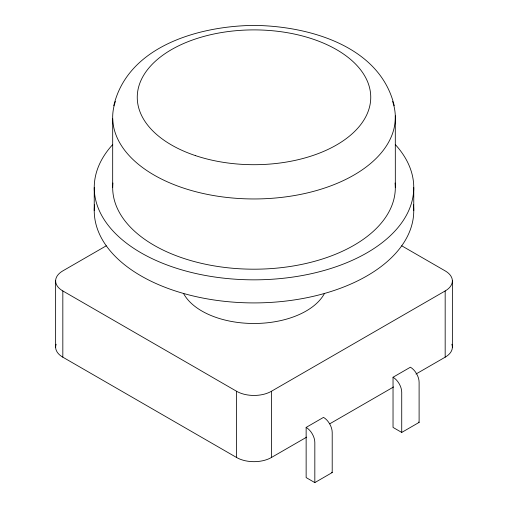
<?xml version="1.0" encoding="UTF-8"?>
<svg xmlns="http://www.w3.org/2000/svg" width="508" height="508" viewBox="0 0 508 508"><rect width="100%" height="100%" fill="white"/><g stroke="black" fill="none" stroke-linecap="round" stroke-linejoin="round"><path stroke-width="0.76" d="M55.626 280.918L55.626 347.142M112.674 187.604L112.7 118.853M452.374 280.918L452.374 347.142M113.767 105.74C128.016 45.65 199.936 25.946 254 25.4C308.064 25.946 379.984 45.65 394.233 105.74M106.274 245.802L62.827 270.885A24.581 14.192 0 0 0 62.827 290.951L62.827 357.175L236.62 457.517A24.581 14.192 0 0 0 271.38 457.517L306.68 437.134M62.827 290.951L236.62 391.293A24.581 14.192 0 0 0 271.38 391.293L445.173 290.951A24.581 14.192 0 0 0 445.173 270.885L401.726 245.802M306.14 427.412L323.52 417.379A12.287 7.093 60 0 1 332.207 432.429L332.207 472.567L314.827 482.6L306.14 477.584L306.14 427.412A12.287 7.093 60 0 1 314.827 442.462L314.827 482.6M393.033 377.241L410.413 367.208A12.287 7.093 60 0 1 419.106 382.264L419.106 422.396L401.726 432.429L393.033 427.412L393.033 377.241A12.287 7.093 60 0 1 401.726 392.297L401.726 432.429M329.762 423.805L393.579 386.963M415.982 374.028L445.173 357.175A24.581 14.192 0 0 0 451.847 344.233M418.56 422.085L419.106 422.396M331.667 472.25L332.207 472.567M395.3 115.875L395.326 187.604M445.173 290.951L445.173 357.175M413.76 187.604L413.76 210.68M271.38 391.293L271.38 457.517M236.62 391.293L236.62 457.517M94.24 187.604L94.24 210.68M395.097 183.001A141.326 81.591 0 0 1 254 269.196A141.326 81.591 0 0 1 112.903 183.001M392.608 101.448A141.326 81.591 0 0 1 254 198.958A141.326 81.591 0 0 1 115.392 101.448M395.288 144.551A159.76 92.234 0 0 1 254 279.838A159.76 92.234 0 0 1 112.713 144.551M413.436 204.813A159.76 92.234 0 0 1 254 302.914A159.76 92.234 0 0 1 94.564 204.813M62.827 357.175A24.581 14.192 0 0 1 56.153 344.233M324.263 293.834A73.736 42.57 0 0 1 254 323.488A73.736 42.57 0 0 1 183.737 293.834M195.624 155.67A116.745 67.405 0 0 0 370.745 97.295A116.745 67.405 0 0 0 195.624 38.925A116.745 67.405 0 0 0 195.624 155.67"/></g></svg>
